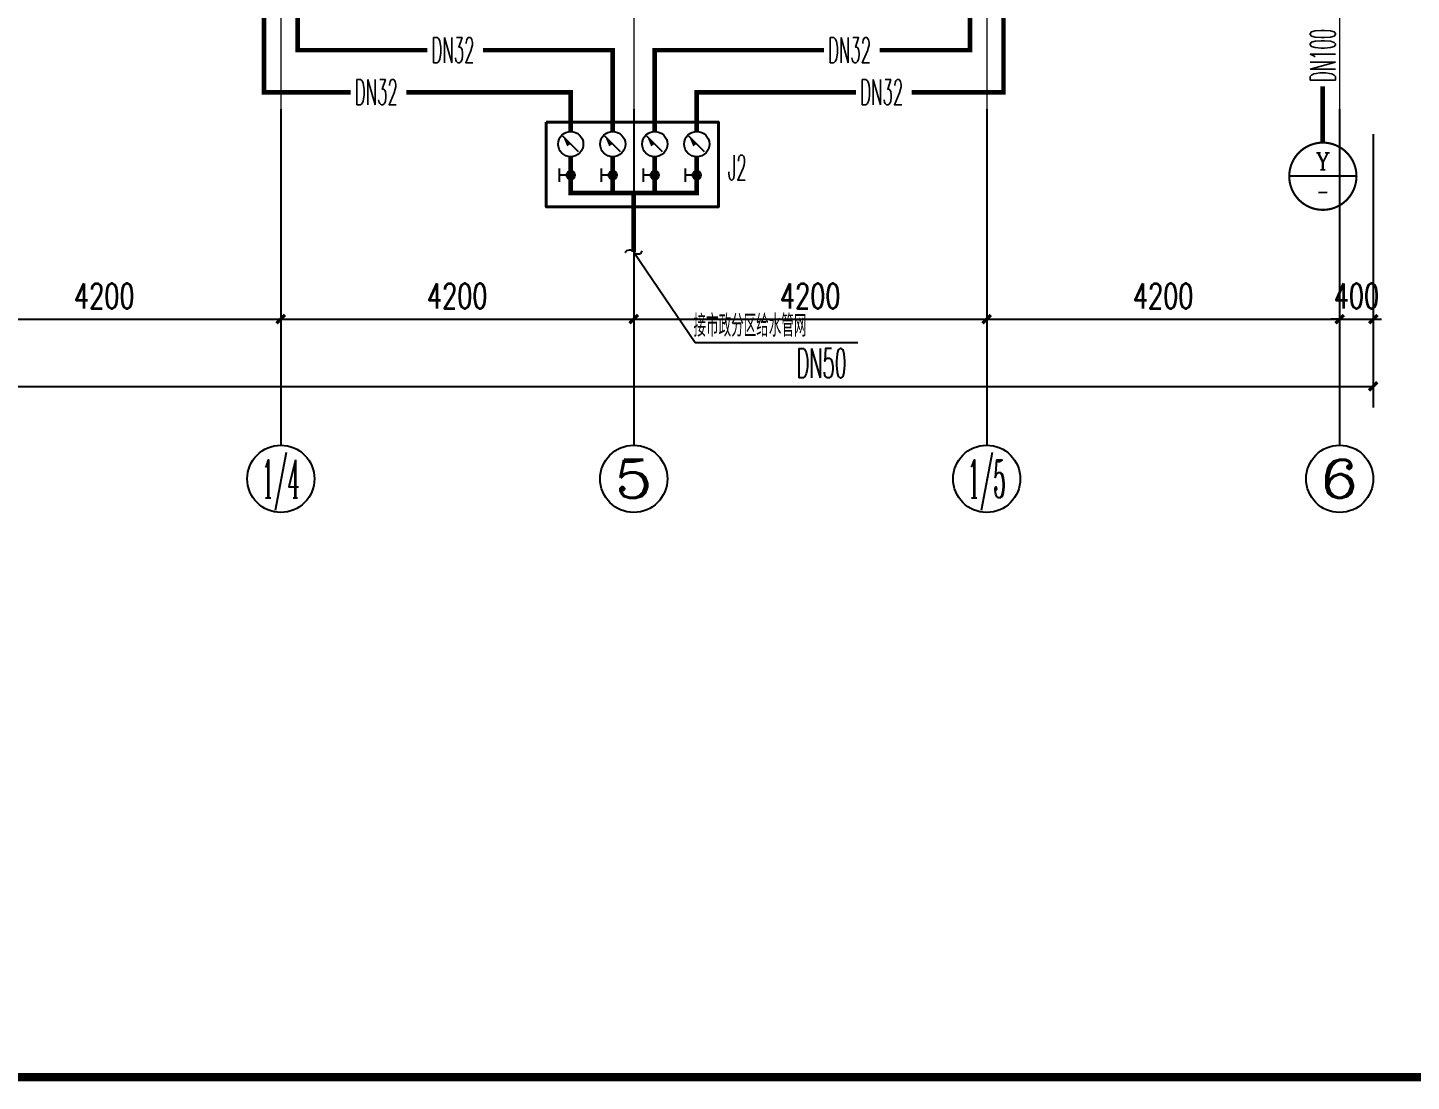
# Model space of a CAD drawing. Extents: x 1725261 to 1937680, y 860327 to 1571294.
# Drawn here: x 1834060 to 1850525, y 1130669 to 1143204 of the extents above; entities that cross this region are included whole.
import ezdxf
from ezdxf.enums import TextEntityAlignment as Align

# ---------------------------------------------------------------- set-up
doc = ezdxf.new("R2010")
doc.units = 0
doc.header["$LTSCALE"] = 1000
doc.header["$MEASUREMENT"] = 0
doc.linetypes.add('ACAD_ISO10W100', pattern=[18.5, 12, -3, 0.5, -3])
doc.linetypes.add('DOTE', pattern=[2.42, 2, -0.2, 0.02, -0.2])
for name, color, linetype in [('AXIS', 3, 'Continuous'), ('AXIS_TEXT', 4, 'Continuous'), ('C-AXIS(轴号)', 3, 'Continuous'), ('C-AXIS-T(字)', 7, 'Continuous'), ('DIM_不分区给水', 3, 'Continuous'), ('DIM_雨水', 3, 'Continuous'), ('EQUIP_不分区给水', 7, 'Continuous'), ('PIPE-不分区给水', 3, 'J'), ('PIPE-雨水', 4, 'Y'), ('TEXT_不分区给水', 7, 'Continuous'), ('TEXT_雨水', 4, 'Continuous'), ('VALVE_不分区给水', 7, 'Continuous'), ('图框', 140, 'Continuous')]:
    doc.layers.add(name, color=color, linetype=linetype)
doc.layers.add('DOTE', color=19, linetype='DOTE', lineweight=9)
doc.layers.add('ZC', color=6, linetype='Continuous', lineweight=40)
doc.styles.add('_TCH_AXIS', font='COMPLEX', dxfattribs={"bigfont": 'GBCBIG'})
doc.styles.add('_TCH_DIM_T3', font='SIMPLEX', dxfattribs={"width": 0.705882, "bigfont": 'GBCBIG'})
doc.styles.add('_TWT_CIRCLE', font='COMPLEX', dxfattribs={"width": 1.1, "height": 3.5, "bigfont": 'HZTXT'})
doc.styles.add('_TWT_PIPEDN', font='SIMPLEX.shx', dxfattribs={"width": 0.6, "oblique": 10, "height": 3, "bigfont": 'HZTXT.shx'})
doc.styles.add('_TWT_SERIAL', font='simplex.shx', dxfattribs={"width": 0.6, "oblique": 10, "height": 3.5, "bigfont": 'aadri.shx'})
doc.styles.add('COMPLEX', font='COMPLEX')
doc.styles.get("Standard").update_dxf_attribs({"font": 'gbenor.shx', "bigfont": 'gbcbig.shx'})
doc.linetypes.add('J', pattern='A,3,-0.2,["J",Standard,S=0.25,R=0,X=-0.1,Y=-0.115],-0.2', length=3.4)
doc.linetypes.add('Y', pattern='A,2,-0.2,["Y",Standard,S=0.4,R=0,X=-0.1,Y=-0.115],-0.35', length=2.55)
doc.dimstyles.new('_TCH_ARCH&&100', dxfattribs={"dimtxt": 297.5, "dimasz": 100, "dimexe": 250, "dimexo": 300, "dimgap": 126.25, "dimtad": 1, "dimdec": 0, "dimzin": 0, "dimdsep": 46, "dimtxsty": '_TCH_DIM_T3', "dimblk": 'ARCHTICK', "dimcen": 0.09, "dimclrt": 7, "dimazin": 2, "dimtfac": 1, "dimtdec": 0, "dimtix": 1, "dimtmove": 2, "dimatfit": 3, "dimfxl": 0, "dimtolj": 1, "dimtzin": 0, "dimarcsym": 0})

# ---------------------------------------------------------------- blocks, each defined once
blk = doc.blocks.new('_ArchTick')
at = {"color": 0, "linetype": 'ByBlock', "const_width": 0.4}
blk.add_lwpolyline([(-0.5, -0.5), (0.5, 0.5)], dxfattribs=at)
blk = doc.blocks.new('*D68')
at = {"layer": 'AXIS', "color": 0, "lineweight": -2}
for p, q in [((1807172, 1141937), (1807172, 1138687)), ((1850072, 1141937), (1850072, 1138687)), ((1807172, 1138937), (1850072, 1138937))]:
    blk.add_line(p, q, dxfattribs=at)
at = {"layer": 'Defpoints', "color": 0}
for p in [(1807172, 1142237), (1850072, 1142237), (1850072, 1138937)]:
    blk.add_point(p, dxfattribs=at)
at = {"layer": 'AXIS', "color": 0, "lineweight": -2, "xscale": 100, "yscale": 100, "zscale": 100, "rotation": 180}
blk.add_blockref('_ArchTick', (1807172, 1138937), dxfattribs=at)
at = {"layer": 'AXIS', "color": 0, "lineweight": -2, "xscale": 100, "yscale": 100, "zscale": 100}
blk.add_blockref('_ArchTick', (1850072, 1138937), dxfattribs=at)
at = {"layer": 'AXIS', "color": 7, "insert": (1828622, 1139212), "char_height": 297.5, "attachment_point": 5, "style": '_TCH_DIM_T3'}
blk.add_mtext('\\A1;42900', dxfattribs=at)
blk = doc.blocks.new('*D76')
at = {"layer": 'AXIS', "color": 0, "lineweight": -2}
for p, q in [((1832872, 1141937), (1832872, 1139487)), ((1837072, 1141937), (1837072, 1139487)), ((1832872, 1139737), (1837072, 1139737))]:
    blk.add_line(p, q, dxfattribs=at)
at = {"layer": 'Defpoints', "color": 0}
for p in [(1832872, 1142237), (1837072, 1142237), (1837072, 1139737)]:
    blk.add_point(p, dxfattribs=at)
at = {"layer": 'AXIS', "color": 0, "lineweight": -2, "xscale": 100, "yscale": 100, "zscale": 100, "rotation": 180}
blk.add_blockref('_ArchTick', (1832872, 1139737), dxfattribs=at)
at = {"layer": 'AXIS', "color": 0, "lineweight": -2, "xscale": 100, "yscale": 100, "zscale": 100}
blk.add_blockref('_ArchTick', (1837072, 1139737), dxfattribs=at)
at = {"layer": 'AXIS', "color": 7, "insert": (1834972, 1140012), "char_height": 297.5, "attachment_point": 5, "style": '_TCH_DIM_T3'}
blk.add_mtext('\\A1;4200', dxfattribs=at)
blk = doc.blocks.new('*D77')
at = {"layer": 'AXIS', "color": 0, "lineweight": -2}
for p, q in [((1837072, 1141937), (1837072, 1139487)), ((1841272, 1141937), (1841272, 1139487)), ((1837072, 1139737), (1841272, 1139737))]:
    blk.add_line(p, q, dxfattribs=at)
at = {"layer": 'Defpoints', "color": 0}
for p in [(1837072, 1142237), (1841272, 1142237), (1841272, 1139737)]:
    blk.add_point(p, dxfattribs=at)
at = {"layer": 'AXIS', "color": 0, "lineweight": -2, "xscale": 100, "yscale": 100, "zscale": 100, "rotation": 180}
blk.add_blockref('_ArchTick', (1837072, 1139737), dxfattribs=at)
at = {"layer": 'AXIS', "color": 0, "lineweight": -2, "xscale": 100, "yscale": 100, "zscale": 100}
blk.add_blockref('_ArchTick', (1841272, 1139737), dxfattribs=at)
at = {"layer": 'AXIS', "color": 7, "insert": (1839172, 1140012), "char_height": 297.5, "attachment_point": 5, "style": '_TCH_DIM_T3'}
blk.add_mtext('\\A1;4200', dxfattribs=at)
blk = doc.blocks.new('*D78')
at = {"layer": 'AXIS', "color": 0, "lineweight": -2}
for p, q in [((1841272, 1141937), (1841272, 1139487)), ((1845472, 1141937), (1845472, 1139487)), ((1841272, 1139737), (1845472, 1139737))]:
    blk.add_line(p, q, dxfattribs=at)
at = {"layer": 'Defpoints', "color": 0}
for p in [(1841272, 1142237), (1845472, 1142237), (1845472, 1139737)]:
    blk.add_point(p, dxfattribs=at)
at = {"layer": 'AXIS', "color": 0, "lineweight": -2, "xscale": 100, "yscale": 100, "zscale": 100, "rotation": 180}
blk.add_blockref('_ArchTick', (1841272, 1139737), dxfattribs=at)
at = {"layer": 'AXIS', "color": 0, "lineweight": -2, "xscale": 100, "yscale": 100, "zscale": 100}
blk.add_blockref('_ArchTick', (1845472, 1139737), dxfattribs=at)
at = {"layer": 'AXIS', "color": 7, "insert": (1843372, 1140012), "char_height": 297.5, "attachment_point": 5, "style": '_TCH_DIM_T3'}
blk.add_mtext('\\A1;4200', dxfattribs=at)
blk = doc.blocks.new('*D79')
at = {"layer": 'AXIS', "color": 0, "lineweight": -2}
for p, q in [((1845472, 1141937), (1845472, 1139487)), ((1849672, 1141937), (1849672, 1139487)), ((1845472, 1139737), (1849672, 1139737))]:
    blk.add_line(p, q, dxfattribs=at)
at = {"layer": 'Defpoints', "color": 0}
for p in [(1845472, 1142237), (1849672, 1142237), (1849672, 1139737)]:
    blk.add_point(p, dxfattribs=at)
at = {"layer": 'AXIS', "color": 0, "lineweight": -2, "xscale": 100, "yscale": 100, "zscale": 100, "rotation": 180}
blk.add_blockref('_ArchTick', (1845472, 1139737), dxfattribs=at)
at = {"layer": 'AXIS', "color": 0, "lineweight": -2, "xscale": 100, "yscale": 100, "zscale": 100}
blk.add_blockref('_ArchTick', (1849672, 1139737), dxfattribs=at)
at = {"layer": 'AXIS', "color": 7, "insert": (1847572, 1140012), "char_height": 297.5, "attachment_point": 5, "style": '_TCH_DIM_T3'}
blk.add_mtext('\\A1;4200', dxfattribs=at)
blk = doc.blocks.new('*D80')
at = {"layer": 'AXIS', "color": 0, "lineweight": -2}
for p, q in [((1849672, 1141937), (1849672, 1139487)), ((1850072, 1141937), (1850072, 1139487)), ((1849672, 1139737), (1849572, 1139737)), ((1849672, 1139737), (1850072, 1139737)), ((1850072, 1139737), (1850172, 1139737))]:
    blk.add_line(p, q, dxfattribs=at)
at = {"layer": 'Defpoints', "color": 0}
for p in [(1849672, 1142237), (1850072, 1142237), (1850072, 1139737)]:
    blk.add_point(p, dxfattribs=at)
at = {"layer": 'AXIS', "color": 0, "lineweight": -2, "xscale": 100, "yscale": 100, "zscale": 100}
blk.add_blockref('_ArchTick', (1849672, 1139737), dxfattribs=at)
at = {"layer": 'AXIS', "color": 0, "lineweight": -2, "xscale": 100, "yscale": 100, "zscale": 100, "rotation": 180}
blk.add_blockref('_ArchTick', (1850072, 1139737), dxfattribs=at)
at = {"layer": 'AXIS', "color": 7, "insert": (1849872, 1140012), "char_height": 297.5, "attachment_point": 5, "style": '_TCH_DIM_T3'}
blk.add_mtext('\\A1;400', dxfattribs=at)
blk = doc.blocks.new('$VALVE$00000742')
blk.add_line((-93, -93), (93, 93))
blk.add_lwpolyline([(93, 93, 0, 50, 0), (-13, 22, 50, 50, 0)], format="xyseb")
blk.add_circle((0, 0), 150)
for p in [(-150, 0), (150, 0)]:
    blk.add_point(p)
blk = doc.blocks.new('$VALVE$00000497')
for p, q in [((78, 138), (-78, 138)), ((0, 50), (0, 138))]:
    blk.add_line(p, q)
at = {"const_width": 49.6}
blk.add_lwpolyline([(25, 0, 1), (-25, 0, 1)], format="xyb", close=True, dxfattribs=at)
blk.add_circle((0, 0), 50)
blk = doc.blocks.new('$TwtSys$00000132')
at = {"elevation": 0}
blk.add_lwpolyline([(7, -101, -0.575183), (0, 0, 0.604745), (-11, 101, 16.924828)], format="xyb", dxfattribs=at)
blk = doc.blocks.new('_AXISO')
blk.add_circle((0, 0), 0.5)
at = {"layer": 'AXIS_TEXT', "style": 'COMPLEX', "width": 1.041667}
blk.add_attdef('A', text='', height=0.56, dxfattribs=at).set_placement((-0.25, -0.28), (0.25, -0.28), align=Align.FIT)

msp = doc.modelspace()

# ---------------------------------------------------------------- hatches: boundary and pattern name
at = {"layer": 'PIPE-不分区给水'}
for points in [[(1837272.2, 1142936.9), (1837244.7, 1142936.9), (1837244.7, 1142909.4)], [(1837272.2, 1142936.9), (1837272.2, 1142909.4), (1837244.7, 1142909.4)], [(1841022.2, 1142936.9), (1841049.7, 1142936.9), (1841049.7, 1142964.4)], [(1841022.2, 1142936.9), (1841022.2, 1142964.4), (1841049.7, 1142964.4)], [(1841522.2, 1142936.9), (1841522.2, 1142964.4), (1841494.7, 1142964.4)], [(1841522.2, 1142936.9), (1841494.7, 1142936.9), (1841494.7, 1142964.4)], [(1845272.2, 1142936.9), (1845299.7, 1142936.9), (1845299.7, 1142909.4)], [(1845272.2, 1142936.9), (1845272.2, 1142909.4), (1845299.7, 1142909.4)], [(1836872.2, 1142436.9), (1836844.7, 1142436.9), (1836844.7, 1142409.4)], [(1836872.2, 1142436.9), (1836872.2, 1142409.4), (1836844.7, 1142409.4)], [(1840522.2, 1142436.9), (1840549.7, 1142436.9), (1840549.7, 1142464.4)], [(1840522.2, 1142436.9), (1840522.2, 1142464.4), (1840549.7, 1142464.4)], [(1842022.2, 1142436.9), (1841994.7, 1142436.9), (1841994.7, 1142464.4)], [(1842022.2, 1142436.9), (1842022.2, 1142464.4), (1841994.7, 1142464.4)], [(1845672.2, 1142436.9), (1845699.7, 1142436.9), (1845699.7, 1142409.4)], [(1845672.2, 1142436.9), (1845672.2, 1142409.4), (1845699.7, 1142409.4)], [(1840522.2, 1141236.9), (1840494.7, 1141236.9), (1840494.7, 1141209.4)], [(1840522.2, 1141236.9), (1840522.2, 1141209.4), (1840494.7, 1141209.4)], [(1842022.2, 1141236.9), (1842049.7, 1141236.9), (1842049.7, 1141209.4)], [(1842022.2, 1141236.9), (1842022.2, 1141209.4), (1842049.7, 1141209.4)]]:
    msp.add_hatch(color=256, dxfattribs=at).paths.add_polyline_path(points)

# ---------------------------------------------------------------- linework, layer by layer
at = {"layer": 'C-AXIS(轴号)'}
for p, q in [((1837072.2, 1142236.9), (1837072.2, 1138236.9)), ((1841272.2, 1142236.9), (1841272.2, 1138236.9)), ((1845472.2, 1142236.9), (1845472.2, 1138236.9)), ((1849672.2, 1142236.9), (1849672.2, 1138236.9))]:
    msp.add_line(p, q, dxfattribs=at)
at = {"layer": 'DIM_不分区给水'}
for p, q in [((1841274.1, 1140534), (1842001.8, 1139458)), ((1842001.8, 1139458), (1843937.1, 1139458))]:
    msp.add_line(p, q, dxfattribs=at)
at = {"layer": 'DIM_雨水'}
msp.add_line((1849872.2, 1141436.9), (1849072.2, 1141436.9), dxfattribs=at)
at = {"layer": 'DIM_雨水', "const_width": 25}
msp.add_lwpolyline([(1849872.2, 1141436.9, 1), (1849072.2, 1141436.9, 1)], format="xyb", close=True, dxfattribs=at)
at = {"layer": 'DOTE', "linetype": 'ACAD_ISO10W100', "ltscale": 100}
for p, q in [((1837072.2, 1161536.9), (1837072.2, 1142236.9)), ((1841272.2, 1161536.9), (1841272.2, 1142236.9)), ((1845472.2, 1161536.9), (1845472.2, 1142236.9)), ((1849672.2, 1161536.9), (1849672.2, 1142236.9))]:
    msp.add_line(p, q, dxfattribs=at)
at = {"layer": 'PIPE-不分区给水', "const_width": 55}
for points in [[(1836872.2, 1144736.9), (1836872.2, 1142436.9)], [(1837272.2, 1144736.9), (1837272.2, 1142936.9)], [(1845272.2, 1144736.9), (1845272.2, 1142936.9)], [(1845672.2, 1144736.9), (1845672.2, 1142436.9)], [(1838815.3, 1142936.9), (1837272.2, 1142936.9)], [(1841022.2, 1142936.9), (1839479.2, 1142936.9)], [(1841022.2, 1142936.9), (1841022.2, 1141969.4)], [(1843534.2, 1142936.9), (1841522.2, 1142936.9)], [(1841522.2, 1142936.9), (1841522.2, 1141969.4)], [(1845272.2, 1142936.9), (1844198.1, 1142936.9)], [(1837902.6, 1142436.9), (1836872.2, 1142436.9)], [(1840522.2, 1142436.9), (1838566.5, 1142436.9)], [(1840522.2, 1142436.9), (1840522.2, 1141969.4)], [(1842022.2, 1142436.9), (1842022.2, 1141969.4)], [(1843917, 1142436.9), (1842022.2, 1142436.9)], [(1845672.2, 1142436.9), (1844581, 1142436.9)], [(1840522.2, 1141669.4), (1840522.2, 1141236.9)], [(1841022.2, 1141669.4), (1841022.2, 1141236.9)], [(1841522.2, 1141669.4), (1841522.2, 1141236.9)], [(1842022.2, 1141669.4), (1842022.2, 1141236.9)], [(1840522.2, 1141236.9), (1841022.2, 1141236.9)], [(1841022.2, 1141236.9), (1841272.2, 1141236.9)], [(1841272.2, 1141236.9), (1841272.2, 1140536.9)], [(1841272.2, 1141236.9), (1841522.2, 1141236.9)], [(1841522.2, 1141236.9), (1842022.2, 1141236.9)]]:
    msp.add_lwpolyline(points, dxfattribs=at)
at = {"layer": 'PIPE-雨水', "const_width": 55}
msp.add_lwpolyline([(1849471.7, 1142504.9), (1849471.5, 1141836.9)], dxfattribs=at)
at = {"layer": 'ZC'}
msp.add_lwpolyline([(1840230.8, 1142081.6), (1842280.2, 1142081.6), (1842280.2, 1141071.3), (1840230.8, 1141071.3)], close=True, dxfattribs=at)
at = {"layer": '图框', "const_width": 100}
msp.add_lwpolyline([(1793750.9, 1130718.7), (1864550.9, 1130718.7), (1864550.9, 1170718.7), (1793750.9, 1170718.7)], close=True, dxfattribs=at)

# ---------------------------------------------------------------- block references
at = {"layer": 'C-AXIS(轴号)'}
ref = msp.add_blockref('_AXISO', (1837072.2, 1137836.9), dxfattribs=dict(at, xscale=800, yscale=800, zscale=800))
ref.add_attrib('A', '1/4', dxfattribs={"layer": 'C-AXIS-T(字)', "height": 452.55, "style": '_TCH_AXIS', "width": 0.396226}).set_placement((1836846, 1137610.6), (1837298.5, 1137610.6), align=Align.FIT)
ref = msp.add_blockref('_AXISO', (1841272.2, 1137836.9), dxfattribs=dict(at, xscale=800, yscale=800, zscale=800))
ref.add_attrib('A', '5', dxfattribs={"layer": 'C-AXIS-T(字)', "height": 452.5, "style": '_TCH_AXIS', "width": 1.5}).set_placement((1841046, 1137610.6), (1841498.5, 1137610.6), align=Align.FIT)
ref = msp.add_blockref('_AXISO', (1845472.2, 1137836.9), dxfattribs=dict(at, xscale=800, yscale=800, zscale=800))
ref.add_attrib('A', '1/5', dxfattribs={"layer": 'C-AXIS-T(字)', "height": 452.55, "style": '_TCH_AXIS', "width": 0.411765}).set_placement((1845246, 1137610.6), (1845698.5, 1137610.6), align=Align.FIT)
ref = msp.add_blockref('_AXISO', (1849672.2, 1137836.9), dxfattribs=dict(at, xscale=800, yscale=800, zscale=800))
ref.add_attrib('A', '6', dxfattribs={"layer": 'C-AXIS-T(字)', "height": 452.5, "style": '_TCH_AXIS', "width": 1.5}).set_placement((1849446, 1137610.6), (1849898.5, 1137610.6), align=Align.FIT)
at = {"layer": 'EQUIP_不分区给水', "rotation": 270}
msp.add_blockref('$TwtSys$00000132', (1841272.2, 1140536.9), dxfattribs=at)
at = {"layer": 'VALVE_不分区给水', "xscale": -1, "yscale": -1, "rotation": 270}
for name, p in [('$VALVE$00000742', (1840522.2, 1141819.4)), ('$VALVE$00000742', (1841022.2, 1141819.4)), ('$VALVE$00000742', (1841522.2, 1141819.4)), ('$VALVE$00000742', (1842022.2, 1141819.4)), ('$VALVE$00000497', (1840522.2, 1141449.9)), ('$VALVE$00000497', (1841022.2, 1141449.9)), ('$VALVE$00000497', (1841522.2, 1141449.9)), ('$VALVE$00000497', (1842022.2, 1141449.9))]:
    msp.add_blockref(name, p, dxfattribs=at)

# ---------------------------------------------------------------- texts
at = {"layer": 'DIM_不分区给水', "color": 7, "style": '_TWT_SERIAL'}
for s, height, width, p in [('接市政分区给水管网', 261.81, 0.6, (1841983.5, 1139528)), ('DN50', 350, 0.48, (1843209.1, 1139038))]:
    msp.add_text(s, height=height, dxfattribs=dict(at, width=width)).set_placement(p)
at = {"layer": 'DIM_雨水', "color": 7, "style": '_TWT_CIRCLE'}
msp.add_text('Y', height=203.9, dxfattribs=at).set_placement((1849386.8, 1141511.7), (1849557.7, 1141511.7), align=Align.FIT)
at = {"layer": 'DIM_雨水', "color": 7, "style": '_TWT_CIRCLE', "width": 0.777778}
msp.add_text('-', height=207, dxfattribs=at).set_placement((1849396.4, 1141155.6), (1849548.1, 1141155.6), align=Align.FIT)
at = {"layer": 'TEXT_不分区给水', "style": '_TWT_PIPEDN', "width": 0.48}
for s, p in [('DN32', (1838865.3, 1142786.9)), ('DN32', (1843584.2, 1142786.9)), ('DN32', (1837952.6, 1142286.9)), ('DN32', (1843967, 1142286.9)), ('J2', (1842393.3, 1141388.4))]:
    msp.add_text(s, height=300, dxfattribs=at).set_placement(p)
at = {"layer": 'TEXT_雨水', "color": 0, "style": '_TWT_PIPEDN', "width": 0.48}
msp.add_text('DN100', height=300, rotation=89.98628, dxfattribs=at).set_placement((1849621.7, 1142554.9))

# ---------------------------------------------------------------- dimensions: what is measured, and where the dimension line sits
at = {"layer": 'AXIS'}
for p1, p2, distance, picture, middle in [((1807172.2, 1142236.9), (1850072.2, 1142236.9), -3300, '*D68', (1828622.2, 1139211.9)), ((1832872.2, 1142236.9), (1837072.2, 1142236.9), -2500, '*D76', (1834972.2, 1140011.9)), ((1837072.2, 1142236.9), (1841272.2, 1142236.9), -2500, '*D77', (1839172.2, 1140011.9)), ((1841272.2, 1142236.9), (1845472.2, 1142236.9), -2500, '*D78', (1843372.2, 1140011.9)), ((1845472.2, 1142236.9), (1849672.2, 1142236.9), -2500, '*D79', (1847572.2, 1140011.9)), ((1849672.2, 1142236.9), (1850072.2, 1142236.9), -2500, '*D80', (1849872.2, 1140011.9))]:
    dim = msp.add_aligned_dim(p1=p1, p2=p2, distance=distance, dimstyle='_TCH_ARCH&&100', dxfattribs=at)
    dim.commit()
    dim.dimension.update_dxf_attribs({"geometry": picture, "text_midpoint": middle})

doc.saveas('drawing.dxf')
